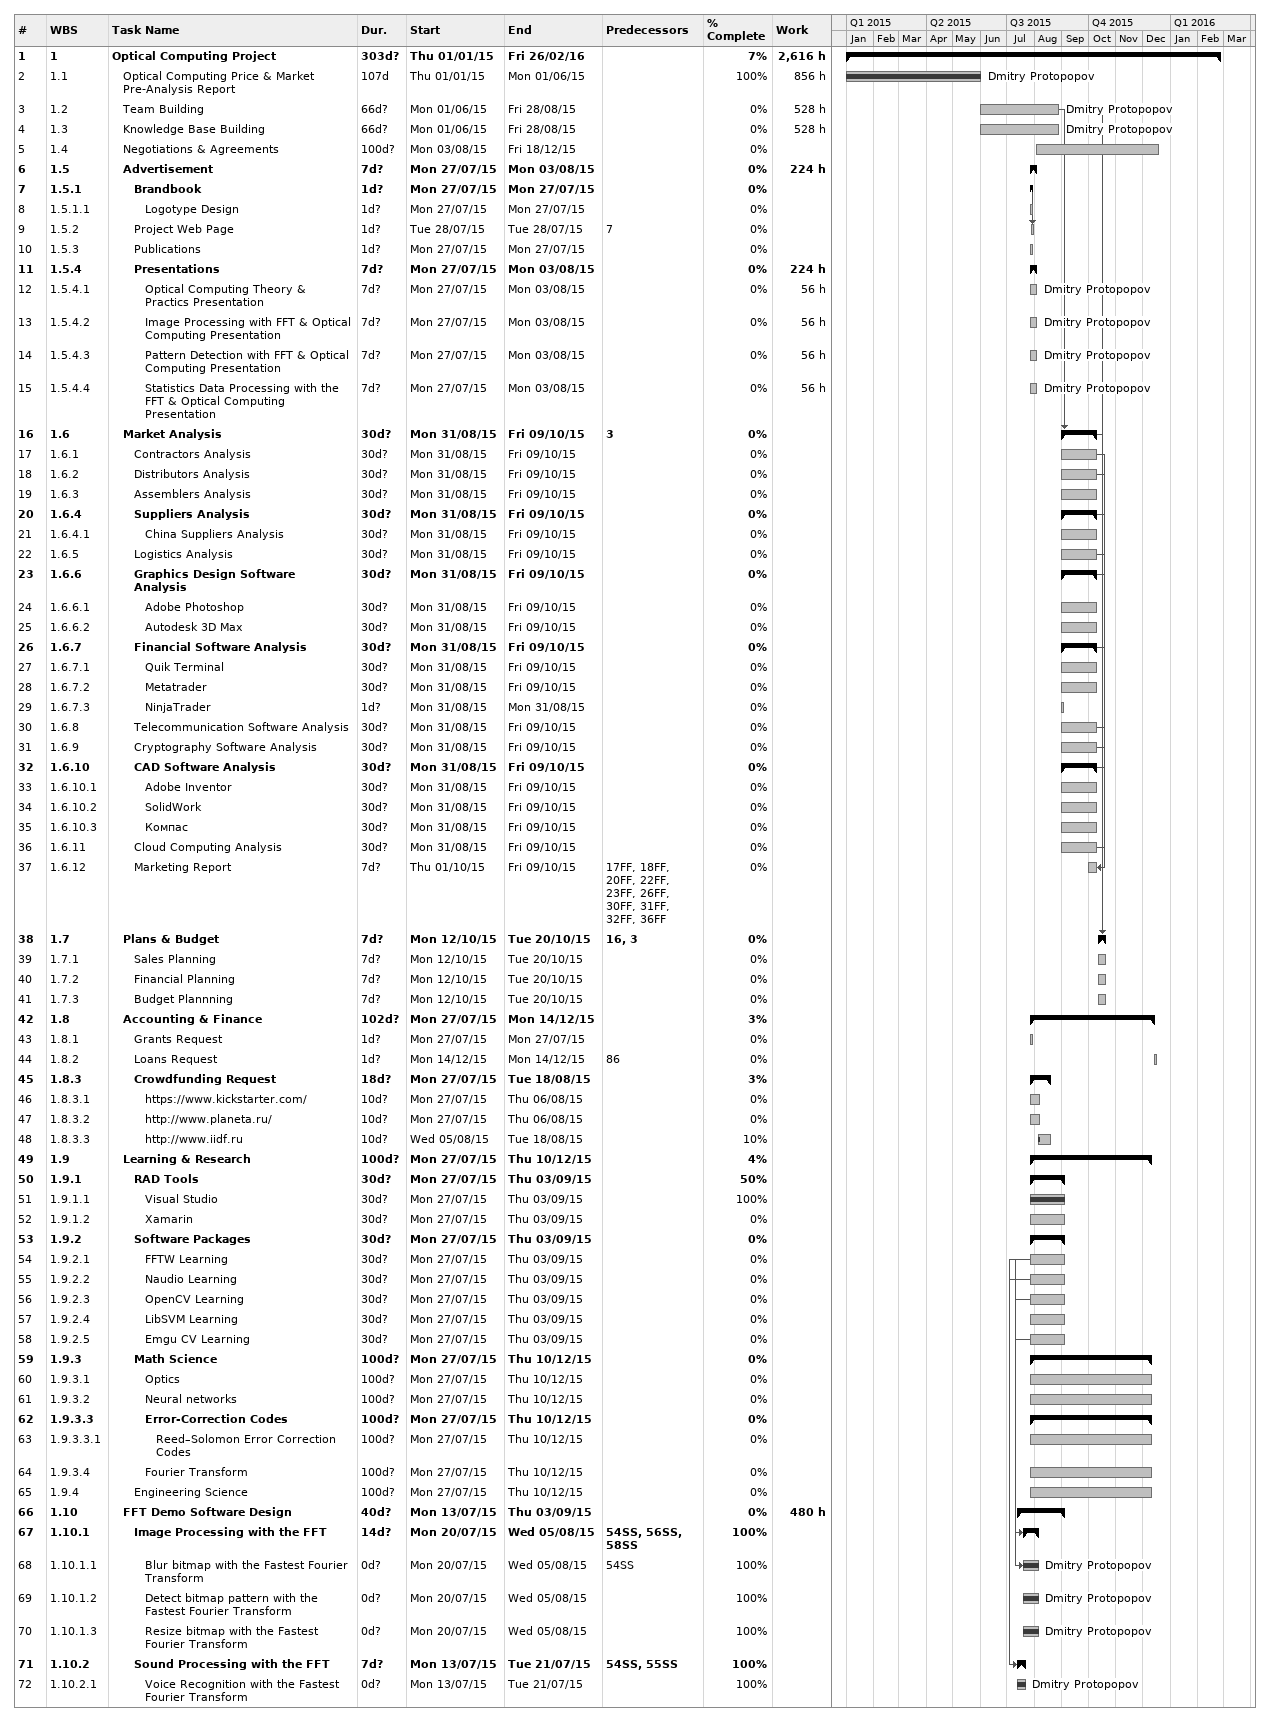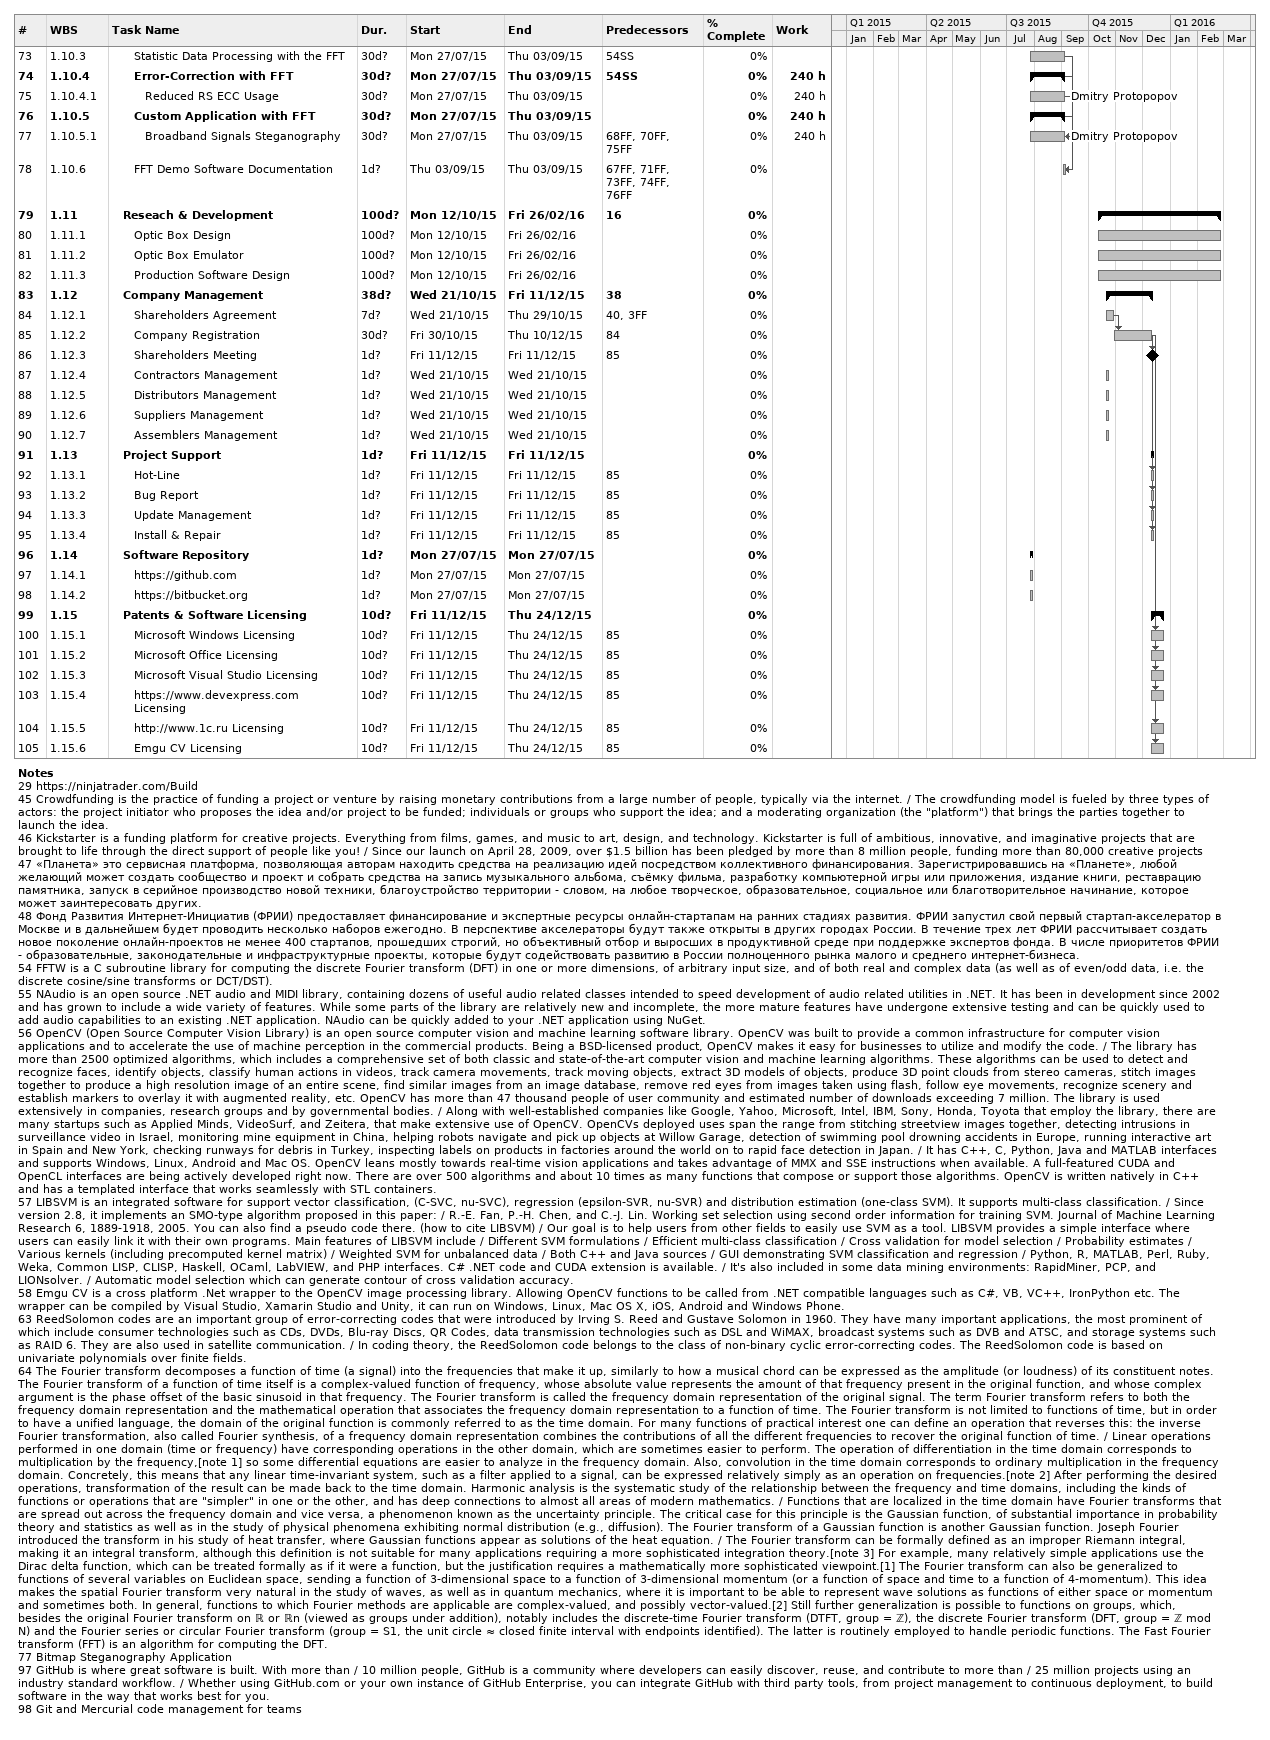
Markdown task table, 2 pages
| ID | WBS | Task | Duration | Start | Finish | Predecessors | Resources | % complete | Work (h) |
|---|---|---|---|---|---|---|---|---|---|
| 1 | 1 | **Optical Computing Project** | 303d? | 2015-01-01 | 2016-02-26 |  |  | 7 | 2616 |
| 2 | 1.1 | Optical Computing Price & Market Pre-Analysis Report | 107d | 2015-01-01 | 2015-06-01 |  | Dmitry Protopopov | 100 | 856 |
| 3 | 1.2 | Team Building | 66d? | 2015-06-01 | 2015-08-28 |  | Dmitry Protopopov | 0 | 528 |
| 4 | 1.3 | Knowledge Base Building | 66d? | 2015-06-01 | 2015-08-28 |  | Dmitry Protopopov | 0 | 528 |
| 5 | 1.4 | Negotiations & Agreements | 100d? | 2015-08-03 | 2015-12-18 |  |  | 0 |  |
| 6 | 1.5 | **Advertisement** | 7d? | 2015-07-27 | 2015-08-03 |  |  | 0 | 224 |
| 7 | 1.5.1 | **Brandbook** | 1d? | 2015-07-27 | 2015-07-27 |  |  | 0 |  |
| 8 | 1.5.1.1 | Logotype Design | 1d? | 2015-07-27 | 2015-07-27 |  |  | 0 |  |
| 9 | 1.5.2 | Project Web Page | 1d? | 2015-07-28 | 2015-07-28 | 7 |  | 0 |  |
| 10 | 1.5.3 | Publications | 1d? | 2015-07-27 | 2015-07-27 |  |  | 0 |  |
| 11 | 1.5.4 | **Presentations** | 7d? | 2015-07-27 | 2015-08-03 |  |  | 0 | 224 |
| 12 | 1.5.4.1 | Optical Computing Theory & Practics Presentation | 7d? | 2015-07-27 | 2015-08-03 |  | Dmitry Protopopov | 0 | 56 |
| 13 | 1.5.4.2 | Image Processing with FFT & Optical Computing Presentation | 7d? | 2015-07-27 | 2015-08-03 |  | Dmitry Protopopov | 0 | 56 |
| 14 | 1.5.4.3 | Pattern Detection with FFT & Optical Computing Presentation | 7d? | 2015-07-27 | 2015-08-03 |  | Dmitry Protopopov | 0 | 56 |
| 15 | 1.5.4.4 | Statistics Data Processing with the FFT & Optical Computing Presentation | 7d? | 2015-07-27 | 2015-08-03 |  | Dmitry Protopopov | 0 | 56 |
| 16 | 1.6 | **Market Analysis** | 30d? | 2015-08-31 | 2015-10-09 | 3 |  | 0 |  |
| 17 | 1.6.1 | Contractors Analysis | 30d? | 2015-08-31 | 2015-10-09 |  |  | 0 |  |
| 18 | 1.6.2 | Distributors Analysis | 30d? | 2015-08-31 | 2015-10-09 |  |  | 0 |  |
| 19 | 1.6.3 | Assemblers Analysis | 30d? | 2015-08-31 | 2015-10-09 |  |  | 0 |  |
| 20 | 1.6.4 | **Suppliers Analysis** | 30d? | 2015-08-31 | 2015-10-09 |  |  | 0 |  |
| 21 | 1.6.4.1 | China Suppliers Analysis | 30d? | 2015-08-31 | 2015-10-09 |  |  | 0 |  |
| 22 | 1.6.5 | Logistics Analysis | 30d? | 2015-08-31 | 2015-10-09 |  |  | 0 |  |
| 23 | 1.6.6 | **Graphics Design Software Analysis** | 30d? | 2015-08-31 | 2015-10-09 |  |  | 0 |  |
| 24 | 1.6.6.1 | Adobe Photoshop | 30d? | 2015-08-31 | 2015-10-09 |  |  | 0 |  |
| 25 | 1.6.6.2 | Autodesk 3D Max | 30d? | 2015-08-31 | 2015-10-09 |  |  | 0 |  |
| 26 | 1.6.7 | **Financial Software Analysis** | 30d? | 2015-08-31 | 2015-10-09 |  |  | 0 |  |
| 27 | 1.6.7.1 | Quik Terminal | 30d? | 2015-08-31 | 2015-10-09 |  |  | 0 |  |
| 28 | 1.6.7.2 | Metatrader | 30d? | 2015-08-31 | 2015-10-09 |  |  | 0 |  |
| 29 | 1.6.7.3 | NinjaTrader | 1d? | 2015-08-31 | 2015-08-31 |  |  | 0 |  |
| 30 | 1.6.8 | Telecommunication Software Analysis | 30d? | 2015-08-31 | 2015-10-09 |  |  | 0 |  |
| 31 | 1.6.9 | Cryptography Software Analysis | 30d? | 2015-08-31 | 2015-10-09 |  |  | 0 |  |
| 32 | 1.6.10 | **CAD Software Analysis** | 30d? | 2015-08-31 | 2015-10-09 |  |  | 0 |  |
| 33 | 1.6.10.1 | Adobe Inventor | 30d? | 2015-08-31 | 2015-10-09 |  |  | 0 |  |
| 34 | 1.6.10.2 | SolidWork | 30d? | 2015-08-31 | 2015-10-09 |  |  | 0 |  |
| 35 | 1.6.10.3 | Компас | 30d? | 2015-08-31 | 2015-10-09 |  |  | 0 |  |
| 36 | 1.6.11 | Cloud Computing Analysis | 30d? | 2015-08-31 | 2015-10-09 |  |  | 0 |  |
| 37 | 1.6.12 | Marketing Report | 7d? | 2015-10-01 | 2015-10-09 | 17FF, 18FF, 20FF, 22FF, 23FF, 26FF, 30FF, 31FF, 32FF, 36FF |  | 0 |  |
| 38 | 1.7 | **Plans & Budget** | 7d? | 2015-10-12 | 2015-10-20 | 16, 3 |  | 0 |  |
| 39 | 1.7.1 | Sales Planning | 7d? | 2015-10-12 | 2015-10-20 |  |  | 0 |  |
| 40 | 1.7.2 | Financial Planning | 7d? | 2015-10-12 | 2015-10-20 |  |  | 0 |  |
| 41 | 1.7.3 | Budget Plannning | 7d? | 2015-10-12 | 2015-10-20 |  |  | 0 |  |
| 42 | 1.8 | **Accounting & Finance** | 102d? | 2015-07-27 | 2015-12-14 |  |  | 3 |  |
| 43 | 1.8.1 | Grants Request | 1d? | 2015-07-27 | 2015-07-27 |  |  | 0 |  |
| 44 | 1.8.2 | Loans Request | 1d? | 2015-12-14 | 2015-12-14 | 86 |  | 0 |  |
| 45 | 1.8.3 | **Crowdfunding Request** | 18d? | 2015-07-27 | 2015-08-18 |  |  | 3 |  |
| 46 | 1.8.3.1 | https://www.kickstarter.com/ | 10d? | 2015-07-27 | 2015-08-06 |  |  | 0 |  |
| 47 | 1.8.3.2 | http://www.planeta.ru/ | 10d? | 2015-07-27 | 2015-08-06 |  |  | 0 |  |
| 48 | 1.8.3.3 | http://www.iidf.ru | 10d? | 2015-08-05 | 2015-08-18 |  |  | 10 |  |
| 49 | 1.9 | **Learning & Research** | 100d? | 2015-07-27 | 2015-12-10 |  |  | 4 |  |
| 50 | 1.9.1 | **RAD Tools** | 30d? | 2015-07-27 | 2015-09-03 |  |  | 50 |  |
| 51 | 1.9.1.1 | Visual Studio | 30d? | 2015-07-27 | 2015-09-03 |  |  | 100 |  |
| 52 | 1.9.1.2 | Xamarin | 30d? | 2015-07-27 | 2015-09-03 |  |  | 0 |  |
| 53 | 1.9.2 | **Software Packages** | 30d? | 2015-07-27 | 2015-09-03 |  |  | 0 |  |
| 54 | 1.9.2.1 | FFTW Learning | 30d? | 2015-07-27 | 2015-09-03 |  |  | 0 |  |
| 55 | 1.9.2.2 | Naudio Learning | 30d? | 2015-07-27 | 2015-09-03 |  |  | 0 |  |
| 56 | 1.9.2.3 | OpenCV Learning | 30d? | 2015-07-27 | 2015-09-03 |  |  | 0 |  |
| 57 | 1.9.2.4 | LibSVM Learning | 30d? | 2015-07-27 | 2015-09-03 |  |  | 0 |  |
| 58 | 1.9.2.5 | Emgu CV Learning | 30d? | 2015-07-27 | 2015-09-03 |  |  | 0 |  |
| 59 | 1.9.3 | **Math Science** | 100d? | 2015-07-27 | 2015-12-10 |  |  | 0 |  |
| 60 | 1.9.3.1 | Optics | 100d? | 2015-07-27 | 2015-12-10 |  |  | 0 |  |
| 61 | 1.9.3.2 | Neural networks | 100d? | 2015-07-27 | 2015-12-10 |  |  | 0 |  |
| 62 | 1.9.3.3 | **Error-Correction Codes** | 100d? | 2015-07-27 | 2015-12-10 |  |  | 0 |  |
| 63 | 1.9.3.3.1 | Reed–Solomon Error Correction Codes | 100d? | 2015-07-27 | 2015-12-10 |  |  | 0 |  |
| 64 | 1.9.3.4 | Fourier Transform | 100d? | 2015-07-27 | 2015-12-10 |  |  | 0 |  |
| 65 | 1.9.4 | Engineering Science | 100d? | 2015-07-27 | 2015-12-10 |  |  | 0 |  |
| 66 | 1.10 | **FFT Demo Software Design** | 40d? | 2015-07-13 | 2015-09-03 |  |  | 0 | 480 |
| 67 | 1.10.1 | **Image Processing with the FFT** | 14d? | 2015-07-20 | 2015-08-05 | 54SS, 56SS, 58SS |  | 100 |  |
| 68 | 1.10.1.1 | Blur bitmap with the Fastest Fourier Transform | 0d? | 2015-07-20 | 2015-08-05 | 54SS | Dmitry Protopopov | 100 |  |
| 69 | 1.10.1.2 | Detect bitmap pattern with the Fastest Fourier Transform | 0d? | 2015-07-20 | 2015-08-05 |  | Dmitry Protopopov | 100 |  |
| 70 | 1.10.1.3 | Resize bitmap with the Fastest Fourier Transform | 0d? | 2015-07-20 | 2015-08-05 |  | Dmitry Protopopov | 100 |  |
| 71 | 1.10.2 | **Sound Processing with the FFT** | 7d? | 2015-07-13 | 2015-07-21 | 54SS, 55SS |  | 100 |  |
| 72 | 1.10.2.1 | Voice Recognition with the Fastest Fourier Transform | 0d? | 2015-07-13 | 2015-07-21 |  | Dmitry Protopopov | 100 |  |
| 73 | 1.10.3 | Statistic Data Processing with the FFT | 30d? | 2015-07-27 | 2015-09-03 | 54SS |  | 0 |  |
| 74 | 1.10.4 | **Error-Correction with FFT** | 30d? | 2015-07-27 | 2015-09-03 | 54SS |  | 0 | 240 |
| 75 | 1.10.4.1 | Reduced RS ECC Usage | 30d? | 2015-07-27 | 2015-09-03 |  | Dmitry Protopopov | 0 | 240 |
| 76 | 1.10.5 | **Custom Application with FFT** | 30d? | 2015-07-27 | 2015-09-03 |  |  | 0 | 240 |
| 77 | 1.10.5.1 | Broadband Signals Steganography | 30d? | 2015-07-27 | 2015-09-03 | 68FF, 70FF, 75FF | Dmitry Protopopov | 0 | 240 |
| 78 | 1.10.6 | FFT Demo Software Documentation | 1d? | 2015-09-03 | 2015-09-03 | 67FF, 71FF, 73FF, 74FF, 76FF |  | 0 |  |
| 79 | 1.11 | **Reseach & Development** | 100d? | 2015-10-12 | 2016-02-26 | 16 |  | 0 |  |
| 80 | 1.11.1 | Optic Box Design | 100d? | 2015-10-12 | 2016-02-26 |  |  | 0 |  |
| 81 | 1.11.2 | Optic Box Emulator | 100d? | 2015-10-12 | 2016-02-26 |  |  | 0 |  |
| 82 | 1.11.3 | Production Software Design | 100d? | 2015-10-12 | 2016-02-26 |  |  | 0 |  |
| 83 | 1.12 | **Company Management** | 38d? | 2015-10-21 | 2015-12-11 | 38 |  | 0 |  |
| 84 | 1.12.1 | Shareholders Agreement | 7d? | 2015-10-21 | 2015-10-29 | 40, 3FF |  | 0 |  |
| 85 | 1.12.2 | Company Registration | 30d? | 2015-10-30 | 2015-12-10 | 84 |  | 0 |  |
| 86 | 1.12.3 | Shareholders Meeting | 1d? | 2015-12-11 | 2015-12-11 | 85 |  | 0 |  |
| 87 | 1.12.4 | Contractors Management | 1d? | 2015-10-21 | 2015-10-21 |  |  | 0 |  |
| 88 | 1.12.5 | Distributors Management | 1d? | 2015-10-21 | 2015-10-21 |  |  | 0 |  |
| 89 | 1.12.6 | Suppliers Management | 1d? | 2015-10-21 | 2015-10-21 |  |  | 0 |  |
| 90 | 1.12.7 | Assemblers Management | 1d? | 2015-10-21 | 2015-10-21 |  |  | 0 |  |
| 91 | 1.13 | **Project Support** | 1d? | 2015-12-11 | 2015-12-11 |  |  | 0 |  |
| 92 | 1.13.1 | Hot-Line | 1d? | 2015-12-11 | 2015-12-11 | 85 |  | 0 |  |
| 93 | 1.13.2 | Bug Report | 1d? | 2015-12-11 | 2015-12-11 | 85 |  | 0 |  |
| 94 | 1.13.3 | Update Management | 1d? | 2015-12-11 | 2015-12-11 | 85 |  | 0 |  |
| 95 | 1.13.4 | Install & Repair | 1d? | 2015-12-11 | 2015-12-11 | 85 |  | 0 |  |
| 96 | 1.14 | **Software Repository** | 1d? | 2015-07-27 | 2015-07-27 |  |  | 0 |  |
| 97 | 1.14.1 | https://github.com | 1d? | 2015-07-27 | 2015-07-27 |  |  | 0 |  |
| 98 | 1.14.2 | https://bitbucket.org | 1d? | 2015-07-27 | 2015-07-27 |  |  | 0 |  |
| 99 | 1.15 | **Patents & Software Licensing** | 10d? | 2015-12-11 | 2015-12-24 |  |  | 0 |  |
| 100 | 1.15.1 | Microsoft Windows Licensing | 10d? | 2015-12-11 | 2015-12-24 | 85 |  | 0 |  |
| 101 | 1.15.2 | Microsoft Office Licensing | 10d? | 2015-12-11 | 2015-12-24 | 85 |  | 0 |  |
| 102 | 1.15.3 | Microsoft Visual Studio Licensing | 10d? | 2015-12-11 | 2015-12-24 | 85 |  | 0 |  |
| 103 | 1.15.4 | https://www.devexpress.com Licensing | 10d? | 2015-12-11 | 2015-12-24 | 85 |  | 0 |  |
| 104 | 1.15.5 | http://www.1c.ru Licensing | 10d? | 2015-12-11 | 2015-12-24 | 85 |  | 0 |  |
| 105 | 1.15.6 | Emgu CV Licensing | 10d? | 2015-12-11 | 2015-12-24 | 85 |  | 0 |  |

Notes
- 29: https://ninjatrader.com/Build
- 45: Crowdfunding is the practice of funding a project or venture by raising monetary contributions from a large number of people, typically via the internet. / The crowdfunding model is fueled by three types of actors: the project initiator who proposes the idea and/or project to be funded; individuals or groups who support the idea; and a moderating organization (the "platform") that brings the parties together to launch the idea.
- 46: Kickstarter is a funding platform for creative projects. Everything from films, games, and music to art, design, and technology. Kickstarter is full of ambitious, innovative, and imaginative projects that are brought to life through the direct support of people like you! / Since our launch on April 28, 2009, over $1.5 billion has been pledged by more than 8 million people, funding more than 80,000 creative projects
- 47: «Планета» это сервисная платформа, позволяющая авторам находить средства на реализацию идей посредством коллективного финансирования. Зарегистрировавшись на «Планете», любой желающий может создать сообщество и проект и собрать средства на запись музыкального альбома, съёмку фильма, разработку компьютерной игры или приложения, издание книги, реставрацию памятника, запуск в серийное производство новой техники, благоустройство территории - словом, на любое творческое, образовательное, социальное или благотворительное начинание, которое может заинтересовать других.
- 48: Фонд Развития Интернет-Инициатив (ФРИИ) предоставляет финансирование и экспертные ресурсы онлайн-стартапам на ранних стадиях развития. ФРИИ запустил свой первый стартап-акселератор в Москве и в дальнейшем будет проводить несколько наборов ежегодно. В перспективе акселераторы будут также открыты в других городах России. В течение трех лет ФРИИ рассчитывает создать новое поколение онлайн-проектов не менее 400 стартапов, прошедших строгий, но объективный отбор и выросших в продуктивной среде при поддержке экспертов фонда. В числе приоритетов ФРИИ - образовательные, законодательные и инфраструктурные проекты, которые будут содействовать развитию в России полноценного рынка малого и среднего интернет-бизнеса.
- 54: FFTW is a C subroutine library for computing the discrete Fourier transform (DFT) in one or more dimensions, of arbitrary input size, and of both real and complex data (as well as of even/odd data, i.e. the discrete cosine/sine transforms or DCT/DST).
- 55: NAudio is an open source .NET audio and MIDI library, containing dozens of useful audio related classes intended to speed development of audio related utilities in .NET. It has been in development since 2002 and has grown to include a wide variety of features. While some parts of the library are relatively new and incomplete, the more mature features have undergone extensive testing and can be quickly used to add audio capabilities to an existing .NET application. NAudio can be quickly added to your .NET application using NuGet.
- 56: OpenCV (Open Source Computer Vision Library) is an open source computer vision and machine learning software library. OpenCV was built to provide a common infrastructure for computer vision applications and to accelerate the use of machine perception in the commercial products. Being a BSD-licensed product, OpenCV makes it easy for businesses to utilize and modify the code. / The library has more than 2500 optimized algorithms, which includes a comprehensive set of both classic and state-of-the-art computer vision and machine learning algorithms. These algorithms can be used to detect and recognize faces, identify objects, classify human actions in videos, track camera movements, track moving objects, extract 3D models of objects, produce 3D point clouds from stereo cameras, stitch images together to produce a high resolution image of an entire scene, find similar images from an image database, remove red eyes from images taken using flash, follow eye movements, recognize scenery and establish markers to overlay it with augmented reality, etc. OpenCV has more than 47 thousand people of user community and estimated number of downloads exceeding 7 million. The library is used extensively in companies, research groups and by governmental bodies. / Along with well-established companies like Google, Yahoo, Microsoft, Intel, IBM, Sony, Honda, Toyota that employ the library, there are many startups such as Applied Minds, VideoSurf, and Zeitera, that make extensive use of OpenCV. OpenCVs deployed uses span the range from stitching streetview images together, detecting intrusions in surveillance video in Israel, monitoring mine equipment in China, helping robots navigate and pick up objects at Willow Garage, detection of swimming pool drowning accidents in Europe, running interactive art in Spain and New York, checking runways for debris in Turkey, inspecting labels on products in factories around the world on to rapid face detection in Japan. / It has C++, C, Python, Java and MATLAB interfaces and supports Windows, Linux, Android and Mac OS. OpenCV leans mostly towards real-time vision applications and takes advantage of MMX and SSE instructions when available. A full-featured CUDA and OpenCL interfaces are being actively developed right now. There are over 500 algorithms and about 10 times as many functions that compose or support those algorithms. OpenCV is written natively in C++ and has a templated interface that works seamlessly with STL containers.
- 57: LIBSVM is an integrated software for support vector classification, (C-SVC, nu-SVC), regression (epsilon-SVR, nu-SVR) and distribution estimation (one-class SVM). It supports multi-class classification. / Since version 2.8, it implements an SMO-type algorithm proposed in this paper: / R.-E. Fan, P.-H. Chen, and C.-J. Lin. Working set selection using second order information for training SVM. Journal of Machine Learning Research 6, 1889-1918, 2005. You can also find a pseudo code there. (how to cite LIBSVM) / Our goal is to help users from other fields to easily use SVM as a tool. LIBSVM provides a simple interface where users can easily link it with their own programs. Main features of LIBSVM include / Different SVM formulations / Efficient multi-class classification / Cross validation for model selection / Probability estimates / Various kernels (including precomputed kernel matrix) / Weighted SVM for unbalanced data / Both C++ and Java sources / GUI demonstrating SVM classification and regression / Python, R, MATLAB, Perl, Ruby, Weka, Common LISP, CLISP, Haskell, OCaml, LabVIEW, and PHP interfaces. C# .NET code and CUDA extension is available. / It's also included in some data mining environments: RapidMiner, PCP, and LIONsolver. / Automatic model selection which can generate contour of cross validation accuracy.
- 58: Emgu CV is a cross platform .Net wrapper to the OpenCV image processing library. Allowing OpenCV functions to be called from .NET compatible languages such as C#, VB, VC++, IronPython etc. The wrapper can be compiled by Visual Studio, Xamarin Studio and Unity, it can run on Windows, Linux, Mac OS X, iOS, Android and Windows Phone.
- 63: ReedSolomon codes are an important group of error-correcting codes that were introduced by Irving S. Reed and Gustave Solomon in 1960. They have many important applications, the most prominent of which include consumer technologies such as CDs, DVDs, Blu-ray Discs, QR Codes, data transmission technologies such as DSL and WiMAX, broadcast systems such as DVB and ATSC, and storage systems such as RAID 6. They are also used in satellite communication. / In coding theory, the ReedSolomon code belongs to the class of non-binary cyclic error-correcting codes. The ReedSolomon code is based on univariate polynomials over finite fields.
- 64: The Fourier transform decomposes a function of time (a signal) into the frequencies that make it up, similarly to how a musical chord can be expressed as the amplitude (or loudness) of its constituent notes. The Fourier transform of a function of time itself is a complex-valued function of frequency, whose absolute value represents the amount of that frequency present in the original function, and whose complex argument is the phase offset of the basic sinusoid in that frequency. The Fourier transform is called the frequency domain representation of the original signal. The term Fourier transform refers to both the frequency domain representation and the mathematical operation that associates the frequency domain representation to a function of time. The Fourier transform is not limited to functions of time, but in order to have a unified language, the domain of the original function is commonly referred to as the time domain. For many functions of practical interest one can define an operation that reverses this: the inverse Fourier transformation, also called Fourier synthesis, of a frequency domain representation combines the contributions of all the different frequencies to recover the original function of time. / Linear operations performed in one domain (time or frequency) have corresponding operations in the other domain, which are sometimes easier to perform. The operation of differentiation in the time domain corresponds to multiplication by the frequency,[note 1] so some differential equations are easier to analyze in the frequency domain. Also, convolution in the time domain corresponds to ordinary multiplication in the frequency domain. Concretely, this means that any linear time-invariant system, such as a filter applied to a signal, can be expressed relatively simply as an operation on frequencies.[note 2] After performing the desired operations, transformation of the result can be made back to the time domain. Harmonic analysis is the systematic study of the relationship between the frequency and time domains, including the kinds of functions or operations that are "simpler" in one or the other, and has deep connections to almost all areas of modern mathematics. / Functions that are localized in the time domain have Fourier transforms that are spread out across the frequency domain and vice versa, a phenomenon known as the uncertainty principle. The critical case for this principle is the Gaussian function, of substantial importance in probability theory and statistics as well as in the study of physical phenomena exhibiting normal distribution (e.g., diffusion). The Fourier transform of a Gaussian function is another Gaussian function. Joseph Fourier introduced the transform in his study of heat transfer, where Gaussian functions appear as solutions of the heat equation. / The Fourier transform can be formally defined as an improper Riemann integral, making it an integral transform, although this definition is not suitable for many applications requiring a more sophisticated integration theory.[note 3] For example, many relatively simple applications use the Dirac delta function, which can be treated formally as if it were a function, but the justification requires a mathematically more sophisticated viewpoint.[1] The Fourier transform can also be generalized to functions of several variables on Euclidean space, sending a function of 3-dimensional space to a function of 3-dimensional momentum (or a function of space and time to a function of 4-momentum). This idea makes the spatial Fourier transform very natural in the study of waves, as well as in quantum mechanics, where it is important to be able to represent wave solutions as functions of either space or momentum and sometimes both. In general, functions to which Fourier methods are applicable are complex-valued, and possibly vector-valued.[2] Still further generalization is possible to functions on groups, which, besides the original Fourier transform on ℝ or ℝn (viewed as groups under addition), notably includes the discrete-time Fourier transform (DTFT, group = ℤ), the discrete Fourier transform (DFT, group = ℤ mod N) and the Fourier series or circular Fourier transform (group = S1, the unit circle ≈ closed finite interval with endpoints identified). The latter is routinely employed to handle periodic functions. The Fast Fourier transform (FFT) is an algorithm for computing the DFT.
- 77: Bitmap Steganography Application
- 97: GitHub is where great software is built. With more than / 10 million people, GitHub is a community where developers can easily discover, reuse, and contribute to more than / 25 million projects using an industry standard workflow. / Whether using GitHub.com or your own instance of GitHub Enterprise, you can integrate GitHub with third party tools, from project management to continuous deployment, to build software in the way that works best for you.
- 98: Git and Mercurial code management for teams
